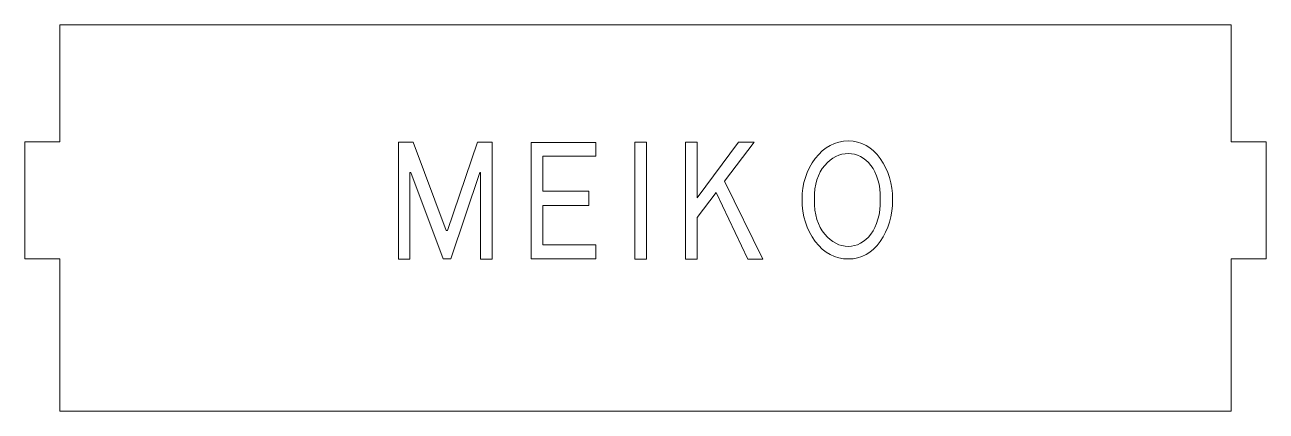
# Model space of a CAD drawing. Header units: millimetres. Extents: x 7 to 113, y 7 to 40.
import ezdxf

# ---------------------------------------------------------------- set-up
doc = ezdxf.new("R2010")
doc.units = ezdxf.units.MM
doc.layers.add('Engraving', color=7, linetype='CONTINUOUS', lineweight=0)
doc.layers.add('Panel', color=1, linetype='CONTINUOUS', lineweight=0)

msp = doc.modelspace()

# ---------------------------------------------------------------- linework, layer by layer
at = {"layer": 'Engraving'}
for points in [[(43.1, 22.42), (45.65, 29.98), (46.9, 29.98), (46.9, 19.98), (45.92, 19.98), (45.92, 27.38), (45.86, 27.38), (43.37, 20.02), (42.72, 20.02), (39.95, 27.38), (39.88, 27.38), (39.88, 19.98), (38.9, 19.98), (38.9, 29.98), (40.16, 29.98), (42.99, 22.42)], [(50.24, 29.95), (55.77, 29.95), (55.77, 28.77), (51.22, 28.77), (51.22, 25.78), (55.16, 25.78), (55.16, 24.57), (51.22, 24.57), (51.22, 21.21), (55.77, 21.21), (55.77, 20), (50.24, 20)], [(60.08, 19.98), (59.1, 19.98), (59.1, 29.98), (60.08, 29.98)], [(69.27, 29.98), (66.76, 26.66), (70.03, 19.98), (68.74, 19.98), (66.03, 25.69), (64.4, 23.53), (64.4, 19.98), (63.41, 19.98), (63.41, 29.98), (64.4, 29.98), (64.4, 25.21), (67.94, 29.98)], [(74.23, 28.2), (74.5, 28.58), (74.79, 28.93), (75.1, 29.23), (75.43, 29.49), (75.77, 29.7), (76.13, 29.87), (76.51, 29.98), (76.9, 30.05), (77.31, 30.08), (77.72, 30.05), (78.1, 29.98), (78.48, 29.87), (78.83, 29.7), (79.16, 29.49), (79.47, 29.23), (79.77, 28.93), (80.04, 28.58), (80.29, 28.19), (80.5, 27.8), (80.69, 27.38), (80.83, 26.96), (80.95, 26.51), (81.03, 26.05), (81.08, 25.58), (81.1, 25.09), (81.08, 24.58), (81.03, 24.08), (80.95, 23.61), (80.83, 23.15), (80.69, 22.71), (80.5, 22.29), (80.29, 21.88), (80.04, 21.5), (79.77, 21.15), (79.47, 20.84), (79.16, 20.59), (78.83, 20.37), (78.48, 20.21), (78.1, 20.09), (77.72, 20.02), (77.31, 20), (76.9, 20.02), (76.51, 20.09), (76.13, 20.21), (75.77, 20.37), (75.43, 20.59), (75.1, 20.84), (74.79, 21.15), (74.5, 21.5), (74.23, 21.88), (74.01, 22.29), (73.81, 22.71), (73.65, 23.15), (73.52, 23.61), (73.44, 24.09), (73.38, 24.59), (73.37, 25.1), (73.38, 25.59), (73.44, 26.06), (73.52, 26.52), (73.65, 26.96), (73.81, 27.39), (74.01, 27.8)], [(74.76, 27.11), (74.64, 26.76), (74.54, 26.38), (74.47, 25.98), (74.43, 25.55), (74.42, 25.09), (74.43, 24.62), (74.47, 24.18), (74.54, 23.77), (74.64, 23.38), (74.76, 23.03), (74.91, 22.7), (75.09, 22.39), (75.3, 22.12), (75.53, 21.87), (75.76, 21.66), (76, 21.48), (76.25, 21.34), (76.5, 21.22), (76.76, 21.14), (77.04, 21.09), (77.31, 21.07), (77.58, 21.09), (77.85, 21.14), (78.1, 21.22), (78.35, 21.34), (78.59, 21.48), (78.81, 21.66), (79.03, 21.87), (79.24, 22.12), (79.43, 22.39), (79.59, 22.7), (79.73, 23.03), (79.85, 23.39), (79.94, 23.77), (80, 24.19), (80.04, 24.63), (80.05, 25.1), (80.04, 25.56), (80, 25.99), (79.94, 26.39), (79.85, 26.76), (79.73, 27.11), (79.59, 27.43), (79.43, 27.73), (79.24, 27.99), (79.03, 28.23), (78.81, 28.43), (78.59, 28.61), (78.35, 28.75), (78.1, 28.86), (77.85, 28.94), (77.58, 28.99), (77.31, 29), (77.04, 28.99), (76.76, 28.94), (76.5, 28.86), (76.25, 28.75), (76, 28.61), (75.76, 28.43), (75.53, 28.23), (75.3, 27.99), (75.09, 27.73), (74.91, 27.43)]]:
    msp.add_lwpolyline(points, close=True, dxfattribs=at)
at = {"layer": 'Panel'}
for p, q in [((10, 40), (110, 40)), ((10, 40), (10, 30)), ((110, 40), (110, 30)), ((10, 30), (7, 30)), ((7, 30), (7, 20)), ((113, 30), (110, 30)), ((113, 20), (113, 30)), ((7, 20), (10, 20)), ((10, 7), (10, 20)), ((110, 20), (113, 20)), ((110, 7), (110, 20)), ((10, 7), (110, 7))]:
    msp.add_line(p, q, dxfattribs=at)

doc.saveas('drawing.dxf')
